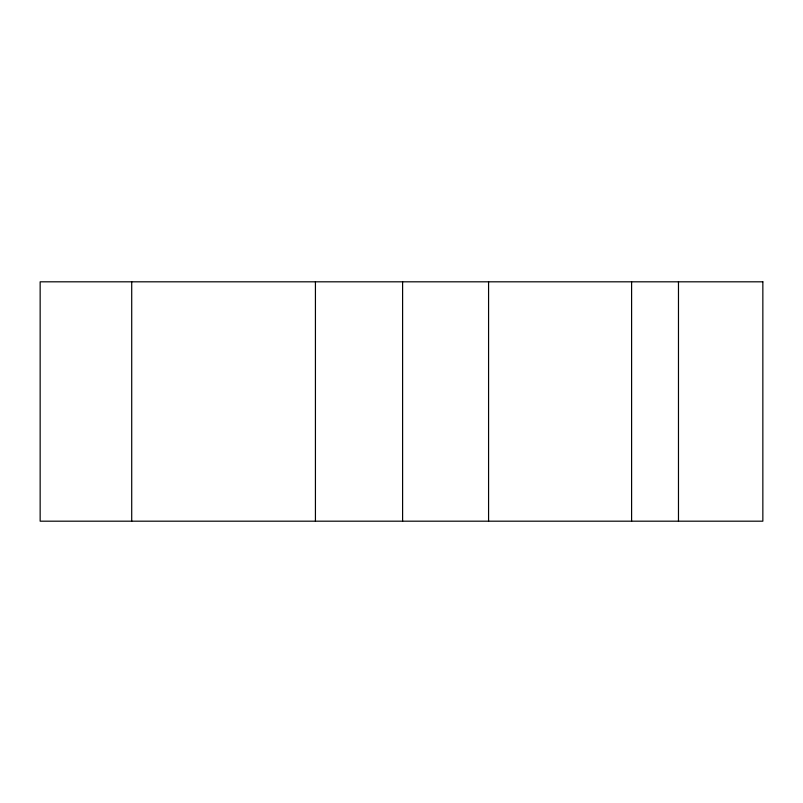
<?xml version="1.0" encoding="UTF-8"?>
<svg xmlns="http://www.w3.org/2000/svg" width="803" height="803" viewBox="0 0 803 803"><rect width="100%" height="100%" fill="white"/><g stroke="black" fill="none" stroke-linecap="round" stroke-linejoin="round"><path stroke-width="1.2" d="M678.475 281.813L678.475 521.187M631.6 281.813L631.6 521.187M488.575 281.813L488.575 521.187M402.604 281.813L402.604 521.187M315.428 281.813L315.428 521.187M131.712 281.813L131.712 521.187M762.85 281.813L40.15 281.813L40.15 521.187L762.85 521.187L762.85 281.813"/></g></svg>
